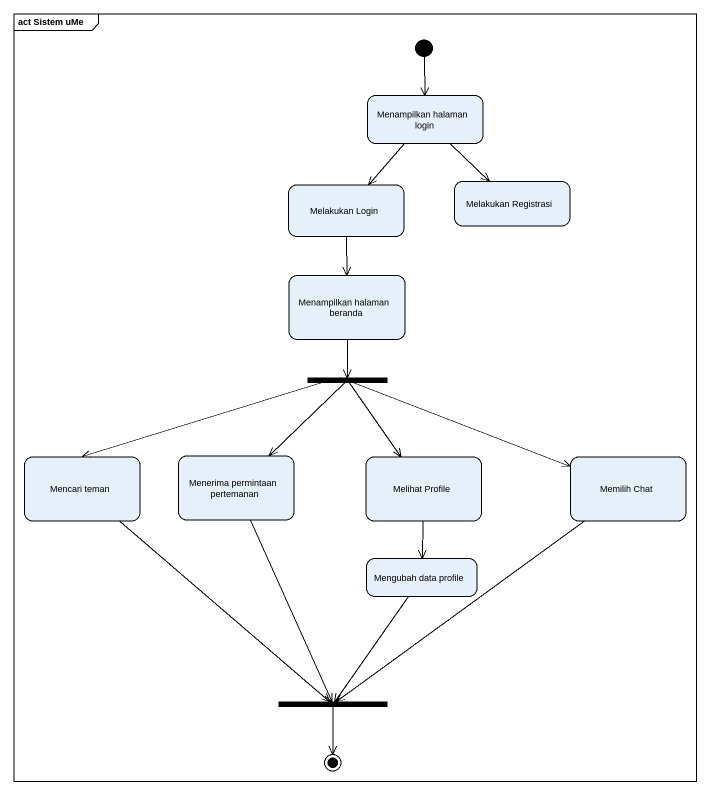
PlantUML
@startuml
mainframe act Sistem uMe
hide empty description
state "Menampilkan halaman login" as Menampilkan_halaman_login
state "Melakukan Login" as Melakukan_Login
state "Melakukan Registrasi" as Melakukan_Registrasi
state "Menampilkan halaman beranda" as Menampilkan_halaman_beranda
state fork1 <<fork>>
state "Mencari teman" as Mencari_teman
state "Menerima permintaan pertemanan" as Menerima_permintaan
state "Melihat Profile" as Melihat_Profile
state "Memilih Chat" as Memilih_Chat
state "Mengubah data profile" as Mengubah_data_profile
state fork2 <<join>>
[*] --> Menampilkan_halaman_login
Menampilkan_halaman_login --> Melakukan_Login
Menampilkan_halaman_login --> Melakukan_Registrasi
Melakukan_Login --> Menampilkan_halaman_beranda
Menampilkan_halaman_beranda --> fork1
fork1 -left-> Mencari_teman
fork1 --> Menerima_permintaan
fork1 --> Melihat_Profile
fork1 -right-> Memilih_Chat
Mencari_teman --> fork2
Menerima_permintaan --> fork2
Melihat_Profile --> Mengubah_data_profile
Memilih_Chat --> fork2
Mengubah_data_profile --> fork2
fork2 --> [*]
@enduml
